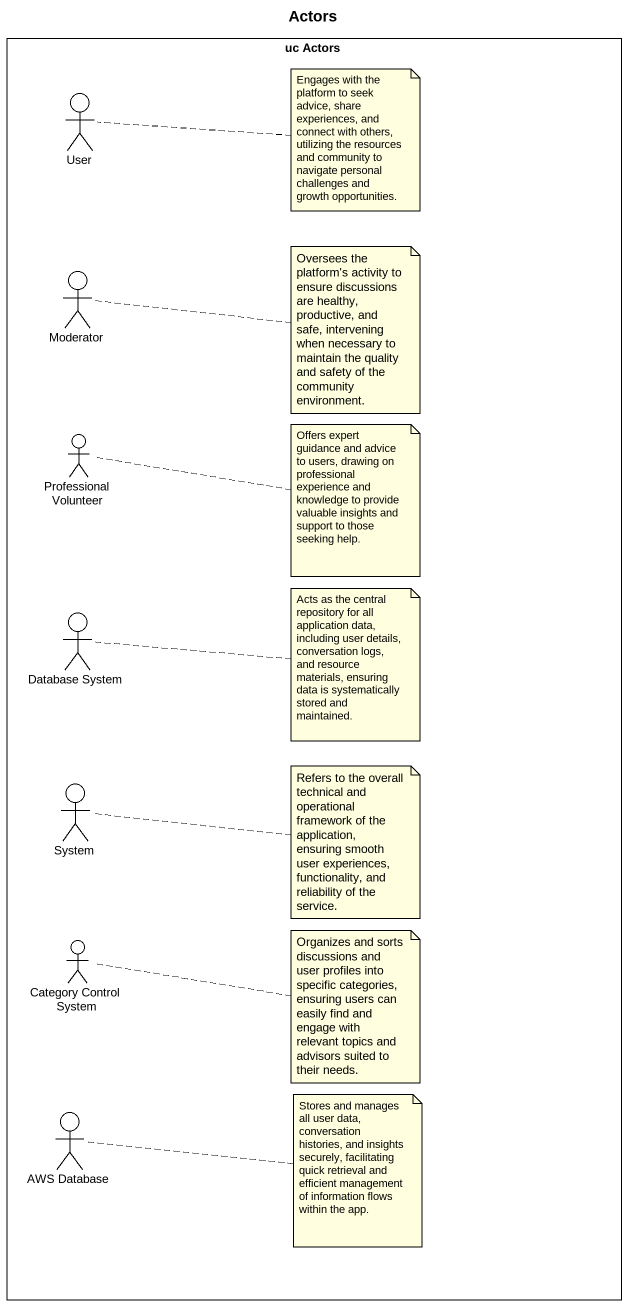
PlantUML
@startuml
title Actors
rectangle "uc Actors" as uc_Actors {
  actor User
  actor Moderator
  actor "Professional Volunteer" as Professional_Volunteer
  actor "Database System" as Database_System
  actor System
  actor "Category Control System" as Category_Control_System
  actor "AWS Database" as AWS_Database
}
note right of User : Engages with the platform to seek advice, share experiences, and connect with others, utilizing the resources and community to navigate personal challenges and growth opportunities.
note right of Moderator : Oversees the platform's activity to ensure discussions are healthy, productive, and safe, intervening when necessary to maintain the quality and safety of the community environment.
note right of Professional_Volunteer : Offers expert guidance and advice to users, drawing on professional experience and knowledge to provide valuable insights and support to those seeking help.
note right of Database_System : Acts as the central repository for all application data, including user details, conversation logs, and resource materials, ensuring data is systematically stored and maintained.
note right of System : Refers to the overall technical and operational framework of the application, ensuring smooth user experiences, functionality, and reliability of the service.
note right of Category_Control_System : Organizes and sorts discussions and user profiles into specific categories, ensuring users can easily find and engage with relevant topics and advisors suited to their needs.
note right of AWS_Database : Stores and manages all user data, conversation histories, and insights securely, facilitating quick retrieval and efficient management of information flows within the app.
@enduml
